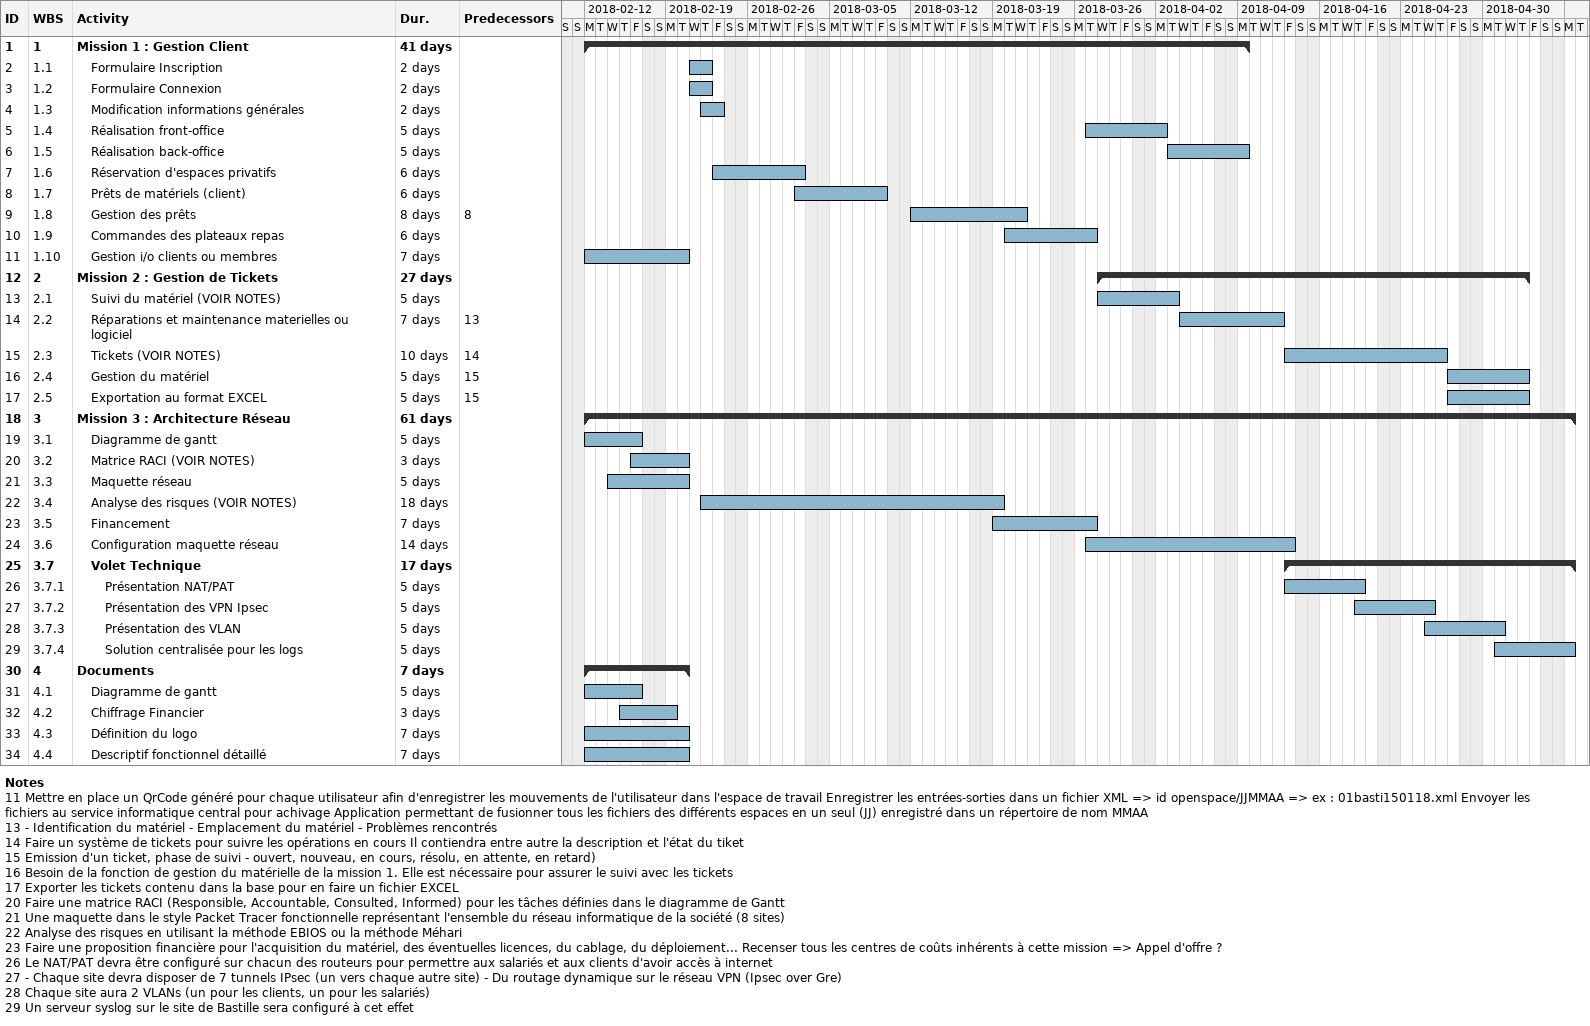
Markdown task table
| ID | WBS | Task | Duration | Start | Finish | Predecessors |
|---|---|---|---|---|---|---|
| 1 | 1 | **Mission 1 : Gestion Client** | 41d | 2018-02-12 | 2018-04-09 |  |
| 2 | 1.1 | Formulaire Inscription | 2d | 2018-02-21 | 2018-02-22 |  |
| 3 | 1.2 | Formulaire Connexion | 2d | 2018-02-21 | 2018-02-22 |  |
| 4 | 1.3 | Modification informations générales | 2d | 2018-02-22 | 2018-02-23 |  |
| 5 | 1.4 | Réalisation front-office | 5d | 2018-03-27 | 2018-04-02 |  |
| 6 | 1.5 | Réalisation back-office | 5d | 2018-04-03 | 2018-04-09 |  |
| 7 | 1.6 | Réservation d'espaces privatifs | 6d | 2018-02-23 | 2018-03-02 |  |
| 8 | 1.7 | Prêts de matériels (client) | 6d | 2018-03-02 | 2018-03-09 |  |
| 9 | 1.8 | Gestion des prêts | 8d | 2018-03-12 | 2018-03-21 | 8 |
| 10 | 1.9 | Commandes des plateaux repas | 6d | 2018-03-20 | 2018-03-27 |  |
| 11 | 1.10 | Gestion i/o clients ou membres | 7d | 2018-02-12 | 2018-02-20 |  |
| 12 | 2 | **Mission 2 : Gestion de Tickets** | 27d | 2018-03-28 | 2018-05-03 |  |
| 13 | 2.1 | Suivi du matériel (VOIR NOTES) | 5d | 2018-03-28 | 2018-04-03 |  |
| 14 | 2.2 | Réparations et maintenance materielles ou logiciel | 7d | 2018-04-04 | 2018-04-12 | 13 |
| 15 | 2.3 | Tickets (VOIR NOTES) | 10d | 2018-04-13 | 2018-04-26 | 14 |
| 16 | 2.4 | Gestion du matériel | 5d | 2018-04-27 | 2018-05-03 | 15 |
| 17 | 2.5 | Exportation au format EXCEL | 5d | 2018-04-27 | 2018-05-03 | 15 |
| 18 | 3 | **Mission 3 : Architecture Réseau** | 61d | 2018-02-12 | 2018-05-07 |  |
| 19 | 3.1 | Diagramme de gantt | 5d | 2018-02-12 | 2018-02-16 |  |
| 20 | 3.2 | Matrice RACI (VOIR NOTES) | 3d | 2018-02-16 | 2018-02-20 |  |
| 21 | 3.3 | Maquette réseau | 5d | 2018-02-14 | 2018-02-20 |  |
| 22 | 3.4 | Analyse des risques (VOIR NOTES) | 18d | 2018-02-22 | 2018-03-19 |  |
| 23 | 3.5 | Financement | 7d | 2018-03-19 | 2018-03-27 |  |
| 24 | 3.6 | Configuration maquette réseau | 14d | 2018-03-27 | 2018-04-13 |  |
| 25 | 3.7 | **Volet Technique** | 17d | 2018-04-13 | 2018-05-07 |  |
| 26 | 3.7.1 | Présentation NAT/PAT | 5d | 2018-04-13 | 2018-04-19 |  |
| 27 | 3.7.2 | Présentation des VPN Ipsec | 5d | 2018-04-19 | 2018-04-25 |  |
| 28 | 3.7.3 | Présentation des VLAN | 5d | 2018-04-25 | 2018-05-01 |  |
| 29 | 3.7.4 | Solution centralisée pour les logs | 5d | 2018-05-01 | 2018-05-07 |  |
| 30 | 4 | **Documents** | 7d | 2018-02-12 | 2018-02-20 |  |
| 31 | 4.1 | Diagramme de gantt | 5d | 2018-02-12 | 2018-02-16 |  |
| 32 | 4.2 | Chiffrage Financier | 3d | 2018-02-15 | 2018-02-19 |  |
| 33 | 4.3 | Définition du logo | 7d | 2018-02-12 | 2018-02-20 |  |
| 34 | 4.4 | Descriptif fonctionnel détaillé | 7d | 2018-02-12 | 2018-02-20 |  |

Notes
- 11: Mettre en place un QrCode généré pour chaque utilisateur afin d'enregistrer les mouvements de l'utilisateur dans l'espace de travail Enregistrer les entrées-sorties dans un fichier XML => id openspace/JJMMAA => ex : 01basti150118.xml Envoyer les fichiers au service informatique central pour achivage Application permettant de fusionner tous les fichiers des différents espaces en un seul (JJ) enregistré dans un répertoire de nom MMAA
- 13: - Identification du matériel - Emplacement du matériel - Problèmes rencontrés
- 14: Faire un système de tickets pour suivre les opérations en cours Il contiendra entre autre la description et l'état du tiket
- 15: Emission d'un ticket, phase de suivi - ouvert, nouveau, en cours, résolu, en attente, en retard)
- 16: Besoin de la fonction de gestion du matérielle de la mission 1. Elle est nécessaire pour assurer le suivi avec les tickets
- 17: Exporter les tickets contenu dans la base pour en faire un fichier EXCEL
- 20: Faire une matrice RACI (Responsible, Accountable, Consulted, Informed) pour les tâches définies dans le diagramme de Gantt
- 21: Une maquette dans le style Packet Tracer fonctionnelle représentant l'ensemble du réseau informatique de la société (8 sites)
- 22: Analyse des risques en utilisant la méthode EBIOS ou la méthode Méhari
- 23: Faire une proposition financière pour l'acquisition du matériel, des éventuelles licences, du cablage, du déploiement... Recenser tous les centres de coûts inhérents à cette mission => Appel d'offre ?
- 26: Le NAT/PAT devra être configuré sur chacun des routeurs pour permettre aux salariés et aux clients d'avoir accès à internet
- 27: - Chaque site devra disposer de 7 tunnels IPsec (un vers chaque autre site) - Du routage dynamique sur le réseau VPN (Ipsec over Gre)
- 28: Chaque site aura 2 VLANs (un pour les clients, un pour les salariés)
- 29: Un serveur syslog sur le site de Bastille sera configuré à cet effet
